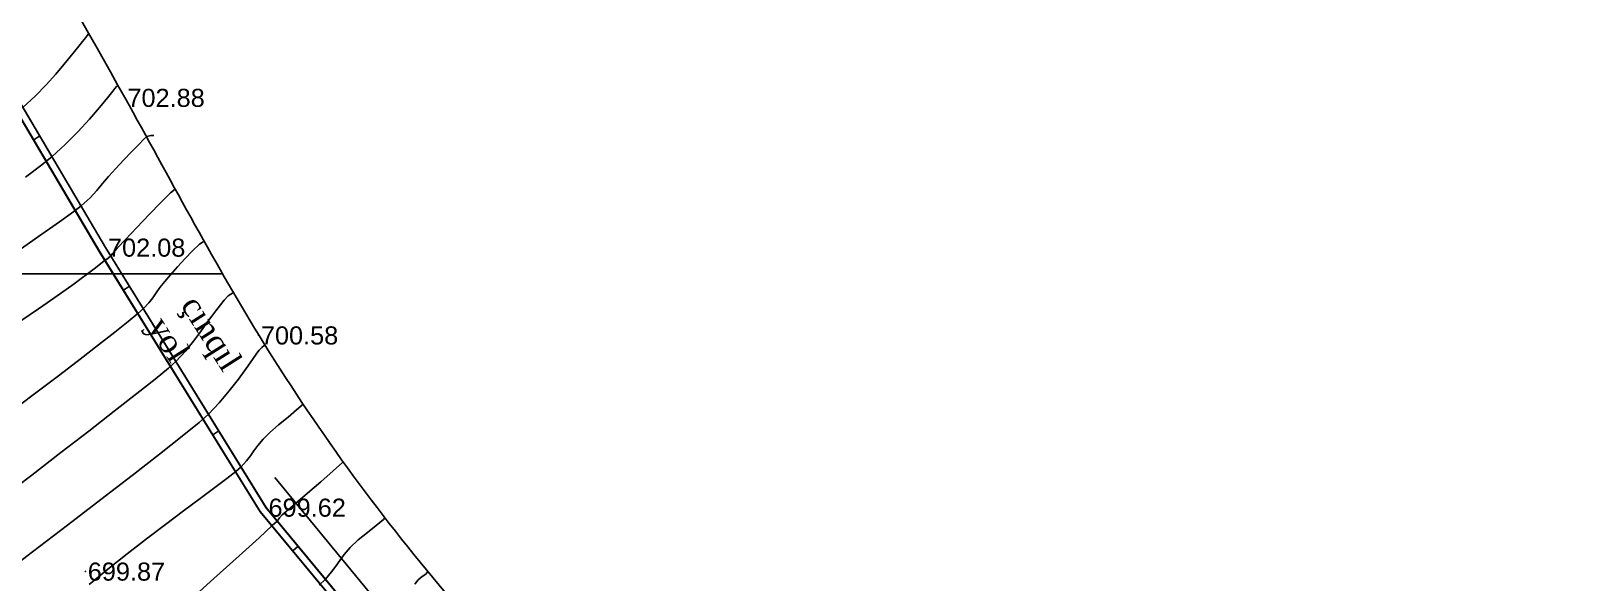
# Model space of a CAD drawing. Header units: feet. Extents: x 3381 to 683417, y 675186 to 4372291.
# Drawn here: x 682741.9 to 682827, y 4372025.8 to 4372056.3 of the extents above; entities that cross this region are included whole.
import ezdxf

# ---------------------------------------------------------------- set-up
doc = ezdxf.new("R2010")
doc.units = ezdxf.units.FT
doc.header["$MEASUREMENT"] = 0
doc.header["$PDMODE"] = 34
doc.header["$PDSIZE"] = 0.01
doc.layers.get('0').update_dxf_attribs({"linetype": 'CONTINUOUS'})
doc.layers.get('Defpoints').update_dxf_attribs({"linetype": 'CONTINUOUS'})
for name, color, linetype in [('0_Point_Height', 2, 'CONTINUOUS'), ('0_Point_Point', 7, 'CONTINUOUS'), ('Yazilar', 7, 'CONTINUOUS')]:
    doc.layers.add(name, color=color, linetype=linetype)
for name, color, linetype, lineweight in [('ANA HORIZONTAL', 24, 'CONTINUOUS', 30), ('HORIZANTAL', 24, 'CONTINUOUS', 13), ('km setka', 170, 'CONTINUOUS', 15)]:
    doc.layers.add(name, color=color, linetype=linetype, lineweight=lineweight)
doc.styles.get("Standard").update_dxf_attribs({"font": 'arial.ttf', "height": 1.5})
doc.dimstyles.new('ISO-25', dxfattribs={"dimtxt": 1.5, "dimasz": 1, "dimexe": 1.25, "dimexo": 0.625, "dimtad": 1, "dimtxsty": 'Standard', "dimblk": 'OBLIQUE', "dimcen": 2.5, "dimadec": 0, "dimazin": 0, "dimtfac": 1, "dimtmove": 0, "dimatfit": 3, "dimldrblk": 'OBLIQUE', "dimfxl": 1, "dimarcsym": 0})

# ---------------------------------------------------------------- blocks, each defined once
blk = doc.blocks.new('_Oblique')
at = {"color": 0, "linetype": 'ByBlock', "lineweight": -2}
blk.add_line((-0.5, -0.5), (0.5, 0.5), dxfattribs=at)
blk = doc.blocks.new('*D49')
at = {"color": 0, "lineweight": -2, "transparency": 16777216}
for p, q in [((682682.964, 4372025.403), (682684.956, 4372030.606)), ((682684.509, 4372029.439), (682765.509, 4371998.439)), ((682763.964, 4371994.403), (682765.956, 4371999.606))]:
    blk.add_line(p, q, dxfattribs=at)
at = {"layer": 'Defpoints', "color": 0, "lineweight": 30, "transparency": 16777216}
for p in [(682682.741, 4372024.819), (682765.509, 4371998.439), (682763.741, 4371993.819)]:
    blk.add_point(p, dxfattribs=at)
at = {"color": 0, "lineweight": -2, "transparency": 16777216}
for p, rotation in [((682684.509, 4372029.439), 159.0573494500117), ((682765.509, 4371998.439), 339.0573494500117)]:
    blk.add_blockref('_Oblique', p, dxfattribs=dict(at, rotation=rotation))
at = {"color": 0, "lineweight": 25, "transparency": 16777216, "insert": (682725.555, 4372015.365), "char_height": 1.5, "attachment_point": 5, "rotation": 339.05735}
blk.add_mtext('86,73', dxfattribs=at)
blk = doc.blocks.new('*D25')
at = {"color": 0, "lineweight": -2, "transparency": 16777216}
for p, q in [((682682.964, 4372025.403), (682687.124, 4372036.272)), ((682686.677, 4372035.104), (682746.149, 4372012.344)), ((682742.436, 4372002.642), (682746.595, 4372013.511))]:
    blk.add_line(p, q, dxfattribs=at)
at = {"layer": 'Defpoints', "color": 0, "lineweight": 30, "transparency": 16777216}
for p in [(682682.741, 4372024.819), (682746.149, 4372012.344), (682742.212, 4372002.059)]:
    blk.add_point(p, dxfattribs=at)
at = {"color": 0, "lineweight": -2, "transparency": 16777216}
for p, rotation in [((682686.677, 4372035.104), 159.0573494502388), ((682746.149, 4372012.344), 339.0573494502387)]:
    blk.add_blockref('_Oblique', p, dxfattribs=dict(at, rotation=rotation))
at = {"color": 0, "lineweight": 25, "transparency": 16777216, "insert": (682716.958, 4372025.149), "char_height": 1.5, "attachment_point": 5, "rotation": 339.05735}
blk.add_mtext('63,68', dxfattribs=at)

msp = doc.modelspace()

# ---------------------------------------------------------------- linework, layer by layer
at = {"linetype": 'Continuous', "lineweight": 25}
for p, q in [((682742.385, 4372050.499), (682742.051, 4372050.278)), ((682747.342, 4372042.191), (682747.009, 4372041.97)), ((682752.275, 4372034.191), (682751.942, 4372033.97)), ((682756.661, 4372027.813), (682756.357, 4372027.554))]:
    msp.add_line(p, q, dxfattribs=at)
at = {"linetype": 'Continuous', "lineweight": 25, "elevation": 697.485}
for points in [[(682766.208, 4372016.262), (682754.881, 4372029.944), (682746.013, 4372044.325), (682734.204, 4372064.351), (682724.182, 4372081.293), (682713.055, 4372099.429), (682700.71, 4372119.976)], [(682763.477, 4372019.58), (682754.886, 4372029.957), (682746.018, 4372044.338), (682734.209, 4372064.364), (682724.187, 4372081.306), (682713.06, 4372099.442), (682700.715, 4372119.989)], [(682765.9, 4372016.007), (682754.555, 4372029.711), (682745.671, 4372044.119), (682733.86, 4372064.148), (682723.84, 4372081.087), (682712.713, 4372099.222), (682700.367, 4372119.77)], [(682763.197, 4372019.291), (682754.56, 4372029.724), (682745.676, 4372044.132), (682733.865, 4372064.161), (682723.844, 4372081.1), (682712.718, 4372099.235), (682700.372, 4372119.783)]]:
    msp.add_lwpolyline(points, dxfattribs=at)
at = {"color": 7, "lineweight": 25, "elevation": 374.953}
msp.add_lwpolyline([(682755.377, 4372031.615), (682763.506, 4372021.716, -0.527044), (682759.826, 4372009.04), (682746.906, 4372004.786)], format="xyb", dxfattribs=at)
at = {"linetype": 'Continuous', "lineweight": 25}
msp.add_open_spline([(682691.713, 4372146.789), (682693.534, 4372143.319), (682699.84, 4372131.301), (682709.737, 4372113.319), (682723.732, 4372094.055), (682734.503, 4372073.857), (682745.466, 4372055.972), (682754.594, 4372038.568), (682768.009, 4372020.047), (682784.609, 4372005.758), (682796.144, 4371990.921), (682804.074, 4371980.439), (682815.392, 4371968.52), (682823.641, 4371957.828), (682828.085, 4371952.068)], degree=3, knots=[0, 0, 0, 0, 11.75951, 40.72321, 61.46233, 83.054979, 109.290717, 124.392744, 141.962718, 177.533008, 189.558821, 198.276488, 216.955448, 238.768866, 238.768866, 238.768866, 238.768866], dxfattribs=at)
at = {"layer": '0_Point_Point', "lineweight": 25}
for p in [(682747.09, 4372052.622, 702.877), (682746.018, 4372044.338, 702.08), (682754.466, 4372039.483, 700.584), (682754.886, 4372029.957, 699.617), (682744.9, 4372026.422, 699.872)]:
    msp.add_point(p, dxfattribs=at)
at = {"layer": 'ANA HORIZONTAL', "color": 32, "lineweight": 25}
for points, elevation in [([(682740.875, 4372043.925), (682742.321, 4372044.937), (682743.47, 4372045.75), (682744.271, 4372046.327), (682744.667, 4372046.629), (682745.158, 4372047.08), (682745.534, 4372047.481), (682745.856, 4372047.865), (682746.186, 4372048.262), (682746.583, 4372048.704), (682747.036, 4372049.183), (682747.471, 4372049.642), (682747.85, 4372050.037), (682748.139, 4372050.325), (682748.303, 4372050.462), (682748.521, 4372050.521), (682748.694, 4372050.532)], 702.5), ([(682745.121, 4372025.7), (682746.145, 4372026.545), (682747.208, 4372027.39), (682748.28, 4372028.22), (682749.33, 4372029.018), (682750.329, 4372029.767), (682751.246, 4372030.45), (682752.053, 4372031.051), (682752.718, 4372031.553), (682753.213, 4372031.94), (682753.507, 4372032.194), (682753.811, 4372032.526), (682754.027, 4372032.816), (682754.212, 4372033.093), (682754.424, 4372033.387), (682754.72, 4372033.73), (682755.096, 4372034.093), (682755.581, 4372034.519), (682756.099, 4372034.957), (682756.576, 4372035.357), (682756.935, 4372035.666)], 700)]:
    msp.add_lwpolyline(points, dxfattribs=dict(at, elevation=elevation))
at = {"layer": 'HORIZANTAL', "color": 32, "linetype": 'Continuous', "lineweight": 25}
for points, elevation in [([(682741.451, 4372052.083), (682742.126, 4372052.7), (682742.736, 4372053.326), (682743.27, 4372053.921), (682743.716, 4372054.451), (682744.063, 4372054.879), (682744.299, 4372055.167), (682744.544, 4372055.46), (682744.75, 4372055.72), (682744.922, 4372055.942), (682745.064, 4372056.123)], 703.5), ([(682741.587, 4372048.226), (682742.499, 4372048.909), (682743.059, 4372049.356), (682743.791, 4372050.025), (682744.492, 4372050.736), (682745.134, 4372051.438), (682745.689, 4372052.08), (682746.128, 4372052.609), (682746.42, 4372052.974), (682746.539, 4372053.125), (682746.624, 4372053.23), (682746.69, 4372053.314)], 703), ([(682741.328, 4372040.278), (682742.307, 4372040.938), (682742.785, 4372041.263), (682743.349, 4372041.659), (682743.842, 4372042.01), (682744.276, 4372042.325), (682744.666, 4372042.612), (682745.024, 4372042.878), (682745.458, 4372043.206), (682745.857, 4372043.512), (682746.159, 4372043.749), (682746.306, 4372043.871), (682746.39, 4372043.973), (682746.47, 4372044.079), (682746.662, 4372044.286), (682747.119, 4372044.775), (682747.741, 4372045.435), (682748.431, 4372046.158), (682749.089, 4372046.832), (682749.615, 4372047.348), (682749.867, 4372047.56)], 702), ([(682741.124, 4372035.496), (682742.319, 4372036.403), (682743.491, 4372037.298), (682744.606, 4372038.156), (682745.629, 4372038.949), (682746.526, 4372039.652), (682747.261, 4372040.238), (682747.799, 4372040.68), (682748.106, 4372040.952), (682748.406, 4372041.275), (682748.622, 4372041.554), (682748.806, 4372041.822), (682749.012, 4372042.112), (682749.293, 4372042.456), (682749.615, 4372042.826), (682749.999, 4372043.266), (682750.414, 4372043.726), (682750.826, 4372044.156), (682751.205, 4372044.508), (682751.457, 4372044.688)], 701.5), ([(682740.295, 4372030.481), (682741.938, 4372031.742), (682743.552, 4372032.986), (682745.09, 4372034.177), (682746.502, 4372035.277), (682747.738, 4372036.249), (682748.751, 4372037.057), (682749.49, 4372037.664), (682749.907, 4372038.032), (682750.429, 4372038.591), (682750.882, 4372039.143), (682751.272, 4372039.667), (682751.604, 4372040.139), (682751.884, 4372040.536), (682752.117, 4372040.833), (682752.377, 4372041.158), (682752.579, 4372041.423), (682752.801, 4372041.652), (682753.084, 4372041.838)], 701), ([(682740.073, 4372026.045), (682741.988, 4372027.506), (682743.906, 4372028.972), (682745.758, 4372030.393), (682747.479, 4372031.721), (682749.001, 4372032.906), (682750.258, 4372033.899), (682751.182, 4372034.651), (682751.707, 4372035.113), (682752.299, 4372035.742), (682752.855, 4372036.402), (682753.357, 4372037.049), (682753.789, 4372037.64), (682754.135, 4372038.134), (682754.378, 4372038.487), (682754.503, 4372038.656), (682754.653, 4372038.799), (682754.787, 4372038.911), (682754.825, 4372038.942)], 700.5), ([(682740.792, 4372015.91), (682741.993, 4372016.988), (682743.461, 4372018.309), (682745.115, 4372019.799), (682746.876, 4372021.388), (682748.663, 4372023.003), (682750.399, 4372024.572), (682752.002, 4372026.023), (682753.395, 4372027.284), (682754.496, 4372028.283), (682755.227, 4372028.948), (682755.508, 4372029.206), (682755.637, 4372029.372), (682755.767, 4372029.538), (682755.997, 4372029.74), (682756.505, 4372030.173), (682757.18, 4372030.748), (682757.914, 4372031.377), (682758.596, 4372031.974), (682759.117, 4372032.45), (682759.145, 4372032.479)], 699.5), ([(682757.824, 4372025.664), (682758.164, 4372025.998), (682758.499, 4372026.387), (682758.741, 4372026.717), (682758.953, 4372027.028), (682759.196, 4372027.358), (682759.532, 4372027.745), (682759.983, 4372028.168), (682760.483, 4372028.574), (682760.969, 4372028.953), (682761.372, 4372029.297), (682761.448, 4372029.386)], 699), ([(682763.114, 4372025.72), (682763.297, 4372025.953), (682763.519, 4372026.137), (682763.714, 4372026.269), (682763.829, 4372026.405)], 698.5)]:
    msp.add_lwpolyline(points, dxfattribs=dict(at, elevation=elevation))
at = {"layer": 'km setka', "lineweight": 25, "flags": 128}
msp.add_lwpolyline([(682603.411, 4372042.877), (682752.484, 4372042.877)], dxfattribs=at)

# ---------------------------------------------------------------- texts
at = {"layer": '0_Point_Height', "color": 0, "lineweight": 25}
for s, p in [('702.88', (682747.226, 4372052.108, 702.877)), ('702.08', (682746.154, 4372043.824, 702.08)), ('700.58', (682754.602, 4372038.969, 700.584)), ('699.62', (682755.022, 4372029.443, 699.617)), ('699.87', (682745.036, 4372025.908, 699.872))]:
    msp.add_text(s, height=1, dxfattribs=at).set_placement(p)
at = {"layer": 'Yazilar', "lineweight": 25, "insert": (682751.225, 4372041.84), "char_height": 1.3, "width": 0.10588, "attachment_point": 1, "rotation": 302.4345}
msp.add_mtext('{\\fTimes New Roman|b0|i0|c238|p18;çınqıl yol}', dxfattribs=at)

# ---------------------------------------------------------------- dimensions: what is measured, and where the dimension line sits
at = {"color": 7, "lineweight": 25}
for p2, distance, picture, middle in [((682742.212, 4372002.059), 11.012, '*D25', (682716.958, 4372025.149)), ((682763.741, 4371993.819), 4.946, '*D49', (682725.555, 4372015.365))]:
    dim = msp.add_aligned_dim(p1=(682682.741, 4372024.819), p2=p2, distance=distance, dimstyle='ISO-25', dxfattribs=at)
    dim.commit()
    dim.dimension.update_dxf_attribs({"geometry": picture, "text_midpoint": middle})

doc.saveas('drawing.dxf')
